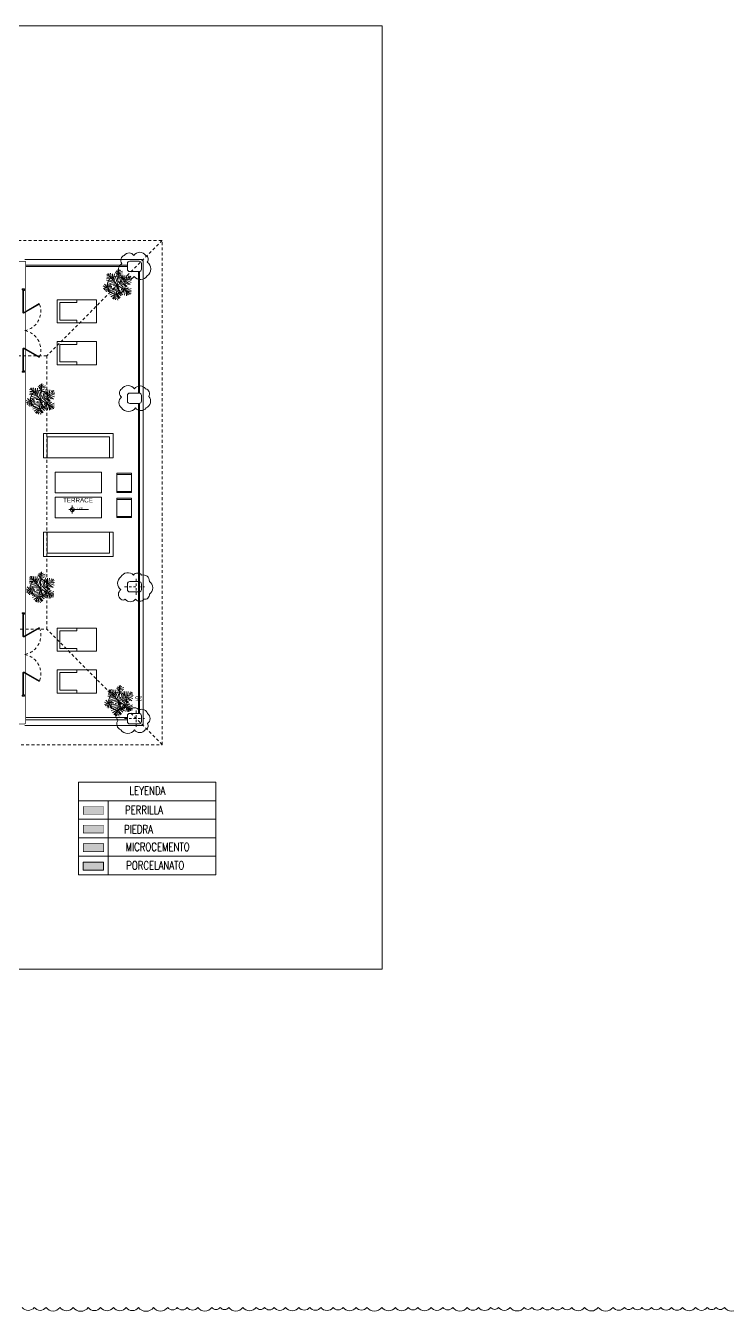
# Model space of a CAD drawing. Header units: metres. Extents: x 8 to 2416, y -346 to 476.
# Drawn here: x 229.6 to 259.9, y -269.6 to -214.1 of the extents above; entities that cross this region are included whole.
import ezdxf

# ---------------------------------------------------------------- set-up
doc = ezdxf.new("R2010")
doc.units = ezdxf.units.M
for name, pattern in [('0', [0]), ('CONTINUA', [0]), ('DASHED', [0.75, 0.5, -0.25]), ('HIDDEN2', [0.1875, 0.125, -0.0625])]:
    doc.linetypes.add(name, pattern=pattern)
doc.layers.get('0').update_dxf_attribs({"color": 250, "linetype": '0', "lineweight": 20})
doc.layers.get('Defpoints').update_dxf_attribs({"color": 6})
for name, color, linetype, lineweight in [('01_Mobiliario', 19, 'Continuous', 0), ('3.13 T.PRSENTACION', 252, 'CONTINUA', 0), ('A-DOOR', 35, 'Continuous', 5), ('A-WALL', 250, 'Continuous', 20), ('baños', 140, 'Continuous', 0), ('EJES', 43, 'DASHED', 0), ('MOBILIARIOS', 252, 'Continuous', 0), ('muros bajitos', 252, 'Continuous', 5), ('piso', 253, 'Continuous', 0), ('SE-3', 253, 'Continuous', 5), ('textos', 7, 'Continuous', 0)]:
    doc.layers.add(name, color=color, linetype=linetype, lineweight=lineweight)
doc.layers.add('ARBOLES CTB', color=7, linetype='Continuous', lineweight=0, true_color=0x4f6a34, transparency=0.3)
doc.layers.add('REVESTIMIENTO EXTERIOR', color=7, linetype='Continuous', lineweight=5, true_color=0xffdebd)
doc.layers.add('Techos 1', color=7, linetype='HIDDEN2', lineweight=9, true_color=0x42391a)
doc.styles.add('Arch-Dim', font='romans.shx', dxfattribs={"width": 0.75})
doc.styles.add('ESC100-2mm', font='arial.ttf', dxfattribs={"height": 0.15})
doc.styles.get("Standard").update_dxf_attribs({"font": 'arial.ttf', "height": 0.1875})
doc.styles.add('TRESTRECE', font='')
doc.styles.get('TRESTRECE').set_extended_font_data('Champagne & Limousines')

# ---------------------------------------------------------------- blocks, each defined once
blk = doc.blocks.new('A$C309F5F81')
at = {"linetype": 'ByBlock'}
for p, q in [((0.603, 0.817), (0.499, 0.906)), ((0.614, 0.866), (0.564, 0.949)), ((0.574, 0.659), (0.649, 0.955)), ((0.645, 0.845), (0.738, 0.866)), ((0.657, 0.884), (0.696, 0.92)), ((0.539, 0.477), (0, 0.431)), ((0.071, 0.452), (0.024, 0.47)), ((0.111, 0.456), (0.057, 0.516)), ((0.152, 0.46), (0.103, 0.553)), ((0.263, 0.688), (0.141, 0.71)), ((0.192, 0.747), (0.145, 0.762)), ((0.197, 0.462), (0.15, 0.523)), ((0.323, 0.631), (0.158, 0.643)), ((0.549, 0.475), (0.16, 0.809)), ((0.351, 0.603), (0.16, 0.573)), ((0.225, 0.434), (0.182, 0.346)), ((0.218, 0.791), (0.198, 0.838)), ((0.243, 0.464), (0.221, 0.516)), ((0.279, 0.432), (0.254, 0.389)), ((0.398, 0.583), (0.257, 0.527)), ((0.268, 0.744), (0.268, 0.828)), ((0.452, 0.532), (0.279, 0.474)), ((0.526, 0.449), (0.307, 0.067)), ((0.319, 0.71), (0.323, 0.836)), ((0.377, 0.666), (0.366, 0.84)), ((0.401, 0.635), (0.441, 0.8)), ((0.441, 0.603), (0.527, 0.828)), ((0.488, 0.56), (0.52, 0.718)), ((0.57, 0.699), (0.525, 0.752)), ((0.535, 0.513), (0.535, 0.615)), ((0.539, 0.477), (0.811, 0.066)), ((0.582, 0.748), (0.542, 0.813)), ((0.549, 0.475), (1.024, 0.54)), ((0.57, 0.497), (0.61, 0.596)), ((0.587, 0.474), (0.649, 0.414)), ((0.596, 0.669), (0.631, 0.681)), ((0.61, 0.72), (0.699, 0.73)), ((0.624, 0.77), (0.756, 0.77)), ((0.626, 0.517), (0.662, 0.682)), ((0.63, 0.469), (0.736, 0.395)), ((0.645, 0.805), (0.764, 0.831)), ((0.677, 0.528), (0.717, 0.714)), ((0.692, 0.465), (0.803, 0.328)), ((0.72, 0.528), (0.791, 0.737)), ((0.744, 0.474), (0.859, 0.292)), ((0.767, 0.536), (0.859, 0.729)), ((0.795, 0.465), (0.898, 0.347)), ((0.823, 0.532), (0.925, 0.69)), ((0.835, 0.493), (0.964, 0.386)), ((0.878, 0.548), (0.977, 0.643)), ((0.893, 0.493), (0.988, 0.422)), ((0.953, 0.56), (1.004, 0.611)), ((0.968, 0.497), (1.032, 0.465)), ((0.067, 0.417), (0.042, 0.373)), ((0.111, 0.417), (0.077, 0.306)), ((0.15, 0.413), (0.132, 0.309)), ((0.401, 0.26), (0.197, 0.296)), ((0.358, 0.189), (0.208, 0.163)), ((0.374, 0.229), (0.216, 0.229)), ((0.315, 0.135), (0.224, 0.084)), ((0.295, 0.091), (0.24, 0.032)), ((0.426, 0.328), (0.252, 0.328)), ((0.299, 0.036), (0.291, 0.013)), ((0.448, 0.363), (0.307, 0.39)), ((0.33, 0.064), (0.351, 0)), ((0.354, 0.111), (0.381, 0.02)), ((0.386, 0.166), (0.448, 0.013)), ((0.484, 0.407), (0.405, 0.426)), ((0.405, 0.206), (0.52, 0.048)), ((0.433, 0.253), (0.512, 0.107)), ((0.473, 0.292), (0.57, 0.158)), ((0.492, 0.339), (0.598, 0.154)), ((0.513, 0.377), (0.607, 0.279)), ((0.696, 0.213), (0.624, 0.109)), ((0.64, 0.313), (0.626, 0.258)), ((0.671, 0.263), (0.635, 0.174)), ((0.652, 0.329), (0.72, 0.351)), ((0.72, 0.17), (0.653, 0.017)), ((0.684, 0.293), (0.749, 0.296)), ((0.71, 0.249), (0.807, 0.295)), ((0.738, 0.135), (0.71, 0.02)), ((0.738, 0.213), (0.874, 0.241)), ((0.764, 0.113), (0.753, 0.02)), ((0.764, 0.174), (0.888, 0.177)), ((0.785, 0.156), (0.874, 0.127)), ((0.793, 0.066), (0.799, 0.02)), ((0.807, 0.095), (0.86, 0.091)), ((0.825, 0.048), (0.842, 0.042))]:
    blk.add_line(p, q, dxfattribs=at)
blk = doc.blocks.new('A$C2f9b60d5')
at = {"layer": 'A-DOOR'}
for p, q in [((0, 0.101), (0.06, 0.101)), ((0, 0.101), (0, 0.001)), ((0.035, 0.001), (0, 0.001)), ((0.035, 0.061), (0.035, 0.001)), ((0.06, 0.061), (0.035, 0.061)), ((0.06, 0.061), (0.06, 0.101)), ((3.6, 0.1), (3.54, 0.1)), ((3.54, 0.06), (3.54, 0.1)), ((3.54, 0.06), (3.565, 0.06)), ((3.565, 0.06), (3.565, 0)), ((3.565, 0), (3.6, 0)), ((3.6, 0.1), (3.6, 0))]:
    blk.add_line(p, q, dxfattribs=at)
for points in [[(0.631, 0.734), (1.025, 0.06), (1.051, 0.076), (0.658, 0.749)], [(2.966, 0.734), (2.572, 0.06), (2.546, 0.075), (2.94, 0.749)], [(0.045, 0.061), (1.025, 0.06), (1.025, 0.03), (0.045, 0.03)], [(3.552, 0.06), (2.572, 0.06), (2.572, 0.03), (3.552, 0.03)]]:
    blk.add_lwpolyline(points, close=True, dxfattribs=at)
at = {"layer": 'A-DOOR', "linetype": 'HIDDEN2'}
for centre, start, end in [((0.96, -0.049), 10.7613, 110.7488), ((2.637, -0.049), 69.2325, 169.2199)]:
    blk.add_arc(centre, 0.854, start, end, dxfattribs=at)
blk = doc.blocks.new('PL BASE 2N NASAS 09')
at = {"layer": 'textos', "transparency": 33554534}
h = blk.add_hatch(color=256, dxfattribs=at)
h.dxf.hatch_style = 1
h.paths.add_polyline_path([(181.612, -15.862, 0.414214), (181.525, -15.949), (181.612, -15.949)])
h.paths.add_polyline_path([(181.698, -15.949), (181.612, -15.949), (181.612, -16.035, 0.414214)])
at = {"layer": 'A-WALL'}
for points in [[(184.498, -5.212), (184.098, -5.212, 0.414214), (183.998, -5.312), (183.998, -5.562, 0.414214), (184.098, -5.662), (184.498, -5.662, 0.414214), (184.598, -5.562), (184.598, -5.312, 0.414214)], [(184.498, -10.912), (184.098, -10.912, 0.414214), (183.998, -11.012), (183.998, -11.262, 0.414214), (184.098, -11.362), (184.498, -11.362, 0.414214), (184.598, -11.262), (184.598, -11.012, 0.414214)], [(184.498, -19.511), (184.098, -19.511, -0.414214), (183.998, -19.411), (183.998, -19.161, -0.414214), (184.098, -19.061), (184.498, -19.061, -0.414214), (184.598, -19.161), (184.598, -19.411, -0.414214)], [(184.498, -25.212), (184.098, -25.212, -0.414214), (183.998, -25.112), (183.998, -24.862, -0.414214), (184.098, -24.762), (184.498, -24.762, -0.414214), (184.598, -24.862), (184.598, -25.112, -0.414214)]]:
    blk.add_lwpolyline(points, format="xyb", close=True, dxfattribs=at)
at = {"layer": 'muros bajitos'}
for p, q in [((183.998, -5.389), (179.598, -5.389)), ((183.998, -5.437), (179.598, -5.437)), ((184.474, -5.662), (184.474, -10.912)), ((184.524, -5.658), (184.524, -10.915)), ((184.474, -11.362), (184.474, -24.762)), ((184.524, -11.358), (184.524, -24.765)), ((183.998, -24.935), (179.598, -24.935)), ((183.998, -25.035), (179.598, -25.035))]:
    blk.add_line(p, q, dxfattribs=at)
at = {"layer": 'piso'}
for p, q in [((179.568, -5.135), (184.633, -5.135)), ((184.673, -5.175), (184.673, -25.249)), ((179.568, -25.289), (184.633, -25.289))]:
    blk.add_line(p, q, dxfattribs=at)
for centre, start, end in [((184.633, -5.175), 0, 90), ((184.633, -25.249), 270, 0)]:
    blk.add_arc(centre, 0.04, start, end, dxfattribs=at)
at = {"layer": 'Techos 1'}
for p, q in [((157.448, -4.312), (185.498, -4.312)), ((185.498, -4.312), (180.508, -9.301)), ((185.498, -26.112), (185.498, -4.312)), ((185.498, -26.112), (180.508, -21.123)), ((160.048, -26.112), (185.498, -26.112))]:
    blk.add_line(p, q, dxfattribs=at)
blk.add_lwpolyline([(180.508, -9.301), (177.114, -9.301), (177.114, -21.123), (180.508, -21.123)], close=True, dxfattribs=at)
at = {"layer": 'textos'}
for p, q in [((181.458, -15.949), (182.319, -15.949)), ((181.612, -15.775), (181.612, -16.123))]:
    blk.add_line(p, q, dxfattribs=at)
blk.add_circle((181.612, -15.949), 0.0865, dxfattribs=at)
at = {"color": 1, "rotation": 270}
blk.add_blockref('A$C2f9b60d5', (179.447, -6.412), dxfattribs=at)
at = {"color": 1, "xscale": -1, "rotation": 270}
blk.add_blockref('A$C2f9b60d5', (179.448, -24.012), dxfattribs=at)
at = {"layer": 'baños', "linetype": 'Continuous', "flags": 8}
for tag, p in [('MODELNUMBER', (167.133, -5.631, 0)), ('TRADENAME', (167.133, -5.631, 0)), ('PRODUCT', (167.133, -5.631, 0)), ('MATERIAL', (167.133, -5.631, 0)), ('MODELNUMBER', (168.308, -5.631, 0)), ('TRADENAME', (168.308, -5.631, 0)), ('PRODUCT', (168.308, -5.631, 0)), ('MATERIAL', (168.308, -5.631, 0))]:
    blk.add_attdef(tag, p, '', height=0.0000254, rotation=180.0001, dxfattribs=at)
at = {"layer": 'textos', "insert": (180.154, -15.642), "char_height": 0.195, "width": 3.40488, "attachment_point": 7}
blk.add_mtext('\\pxqc;{\\fChampagne & Limousines|b0|i0|c0|p34;TERRACE }', dxfattribs=at)
at = {"layer": 'textos', "insert": (181.805, -15.853), "char_height": 0.065, "attachment_point": 1, "style": 'ESC100-2mm'}
blk.add_mtext_dynamic_manual_height_columns('{\\Ftxt|c0;N 4.00}', width=2.21694, gutter_width=0.5, heights=[0], dxfattribs=at)
blk = doc.blocks.new('PL MUEBLES 2N NASAS 09')
at = {"layer": '01_Mobiliario'}
for p, q in [((230.786, 47.305), (232.786, 47.305)), ((230.786, 47.305), (230.786, 46.405)), ((230.786, 46.405), (232.786, 46.405))]:
    blk.add_line(p, q, dxfattribs=at)
at = {"layer": '3.13 T.PRSENTACION', "transparency": 33554508}
blk.add_line((234.419, 38.973), (234.419, 38.723), dxfattribs=at)
at = {"layer": 'EJES', "ltscale": 0.03}
for p, q in [((233.779, 43.431), (234.641, 43.431)), ((234.287, 43.077), (234.287, 43.802)), ((234.287, 37.376), (234.287, 38.101)), ((233.779, 37.73), (234.641, 37.73))]:
    blk.add_line(p, q, dxfattribs=at)
at = {"layer": 'MOBILIARIOS'}
for p, q in [((230.872, 54.838), (230.872, 55.838)), ((230.872, 55.838), (232.572, 55.838)), ((230.992, 54.958), (230.992, 55.718)), ((231.722, 55.718), (230.992, 55.718)), ((231.722, 55.838), (231.722, 55.718)), ((232.572, 55.838), (232.572, 54.838)), ((232.572, 54.838), (230.872, 54.838)), ((231.722, 54.958), (230.992, 54.958)), ((231.722, 54.838), (231.722, 54.958)), ((230.872, 53.03), (230.872, 54.03)), ((230.872, 54.03), (232.572, 54.03)), ((230.992, 53.15), (230.992, 53.91)), ((231.722, 53.91), (230.992, 53.91)), ((231.722, 54.03), (231.722, 53.91)), ((232.572, 54.03), (232.572, 53.03)), ((232.572, 53.03), (230.872, 53.03)), ((231.722, 53.15), (230.992, 53.15)), ((231.722, 53.03), (231.722, 53.15)), ((230.286, 49.008), (230.286, 50.058)), ((230.286, 50.058), (233.286, 50.058)), ((233.286, 50.058), (233.286, 49.008)), ((230.436, 49.008), (230.436, 49.908)), ((230.436, 49.908), (233.136, 49.908)), ((233.136, 49.908), (233.136, 49.008)), ((233.286, 49.008), (230.286, 49.008)), ((230.786, 48.389), (232.786, 48.389)), ((230.786, 48.389), (230.786, 47.489)), ((232.786, 47.489), (232.786, 48.389)), ((234.092, 48.291), (233.451, 48.291)), ((233.452, 48.341), (233.452, 47.511)), ((234.092, 48.341), (233.452, 48.341)), ((233.452, 48.341), (233.452, 47.511)), ((234.092, 47.506), (234.092, 48.336)), ((234.092, 47.506), (234.092, 48.336)), ((230.786, 47.489), (232.786, 47.489)), ((232.786, 46.405), (232.786, 47.305)), ((233.452, 47.556), (234.092, 47.556)), ((233.452, 47.506), (234.092, 47.506)), ((234.092, 47.257), (233.452, 47.257)), ((233.452, 47.257), (233.452, 46.427)), ((234.092, 46.421), (234.092, 47.251)), ((234.092, 47.207), (233.451, 47.207)), ((233.452, 46.472), (234.092, 46.471)), ((233.452, 46.421), (234.092, 46.421)), ((233.286, 45.787), (230.286, 45.787)), ((230.286, 45.787), (230.286, 44.737)), ((230.436, 45.787), (230.436, 44.887)), ((233.136, 44.887), (233.136, 45.787)), ((233.286, 44.737), (233.286, 45.787)), ((230.286, 44.737), (233.286, 44.737)), ((230.436, 44.887), (233.136, 44.887)), ((230.872, 40.645), (230.872, 41.645)), ((230.872, 41.645), (232.572, 41.645)), ((230.992, 40.765), (230.992, 41.525)), ((231.722, 41.525), (230.992, 41.525)), ((231.722, 41.645), (231.722, 41.525)), ((232.572, 41.645), (232.572, 40.645)), ((232.572, 40.645), (230.872, 40.645)), ((231.722, 40.765), (230.992, 40.765)), ((231.722, 40.645), (231.722, 40.765)), ((230.872, 38.838), (230.872, 39.838)), ((230.872, 39.838), (232.572, 39.838)), ((230.992, 38.958), (230.992, 39.718)), ((231.722, 39.718), (230.992, 39.718)), ((231.722, 39.838), (231.722, 39.718)), ((232.572, 39.838), (232.572, 38.838)), ((231.722, 38.958), (230.992, 38.958)), ((231.722, 38.838), (231.722, 38.958)), ((232.572, 38.838), (230.872, 38.838))]:
    blk.add_line(p, q, dxfattribs=at)
for points in [[(233.452, 48.341), (234.092, 48.341), (234.092, 47.506), (233.452, 47.506)], [(233.452, 47.257), (234.092, 47.257), (234.092, 46.421), (233.452, 46.421)]]:
    blk.add_lwpolyline(points, close=True, dxfattribs=at)
at = {"layer": 'piso'}
for centre in [(233.428, 56.474), (230.103, 51.526), (230.088, 43.384), (233.489, 38.486)]:
    blk.add_circle(centre, 0.385, dxfattribs=at)
blk.add_blockref('PL BASE 2N NASAS 09', (49.914, 62.717))
at = {"layer": 'ARBOLES CTB', "xscale": -1.298522266356366, "yscale": 1.298522266356366, "zscale": 1.298522266356366, "rotation": 90}
for p in [(234.094, 57.168), (230.77, 52.221), (230.755, 44.078), (234.156, 39.181)]:
    blk.add_blockref('A$C309F5F81', p, dxfattribs=at)
at = {"layer": '3.13 T.PRSENTACION', "transparency": 33554508, "insert": (234.549, 38.501), "char_height": 0.2, "attachment_point": 1, "rotation": 180, "style": 'TRESTRECE'}
blk.add_mtext_dynamic_manual_height_columns('25', width=1.29242, gutter_width=1, heights=[0], dxfattribs=at)

msp = doc.modelspace()

# ---------------------------------------------------------------- hatches: boundary and pattern name
at = {"layer": 'REVESTIMIENTO EXTERIOR'}
h = msp.add_hatch(color=256, dxfattribs=at)
h.dxf.hatch_style = 1
h.paths.add_polyline_path([(232.05282, -247.8128), (232.92583, -247.8128), (232.92583, -248.15649), (232.05282, -248.15649)])
at = {"layer": 'REVESTIMIENTO EXTERIOR', "true_color": 0xf8991e}
h = msp.add_hatch(color=30, dxfattribs=at)
h.dxf.hatch_style = 1
h.paths.add_polyline_path([(232.05282, -248.6128), (232.92583, -248.6128), (232.92583, -248.95649), (232.05282, -248.95649)])
at = {"layer": 'SE-3', "true_color": 0xd7ebd2, "transparency": 33554687}
h = msp.add_hatch(color=254, dxfattribs=at)
h.dxf.hatch_style = 1
h.paths.add_polyline_path([(232.05282, -249.4128), (232.92583, -249.4128), (232.92583, -249.75649), (232.05282, -249.75649)])
at = {"layer": 'SE-3', "true_color": 0x84b4e1, "transparency": 33554687}
h = msp.add_hatch(color=151, dxfattribs=at)
h.dxf.hatch_style = 1
h.paths.add_polyline_path([(232.05282, -250.2128), (232.92583, -250.2128), (232.92583, -250.55649), (232.05282, -250.55649)])

# ---------------------------------------------------------------- linework, layer by layer
at = {"color": 6}
for points in [[(233.71871, -224.90011, -0.52056705), (233.71871, -224.33069, -0.52056705), (233.82547, -223.98624, -0.52056705), (234.23558, -223.98624, -0.52056705), (234.7542, -223.98624, -0.52056705), (234.81192, -224.27191, -0.52056705), (234.81192, -224.87216, -0.52056705), (234.25009, -224.90011, -0.52056705)], [(233.70833, -230.57589, -0.52056705), (233.70833, -230.11506, -0.52056705), (233.7118, -229.75313, -0.52056705), (234.26475, -229.75313, -0.52056705), (234.74642, -229.75313, -0.52056705), (234.88229, -230.0866, -0.52056705), (234.76367, -230.57589, -0.52056705), (234.31183, -230.57589, -0.52056705)], [(233.67935, -238.84245, -0.52056705), (233.67935, -238.4346, -0.52056705), (233.67935, -237.88485, -0.52056705), (234.22167, -237.80886, -0.52056705), (234.56816, -237.80886, -0.52056705), (234.90728, -238.08057, -0.52056705), (234.90728, -238.63355, -0.52056705), (234.67407, -238.84245, -0.52056705), (234.30931, -238.84245, -0.52056705), (233.8597, -238.84245, -0.52056705)], [(233.56551, -243.64494, 0.52056705), (233.56551, -244.06898, 0.52056705), (233.67907, -244.50031, 0.52056705), (234.27059, -244.50031, 0.52056705), (234.71916, -244.50031, 0.52056705), (234.8258, -244.22696, 0.52056705), (234.8258, -243.79564, 0.52056705), (234.4627, -243.64494, 0.52056705), (234.05896, -243.64494, 0.52056705)]]:
    msp.add_lwpolyline(points, format="xyb", close=True, dxfattribs=at)
at = {"color": 1}
msp.add_lwpolyline([(229.41378, -269.46238, 0.52056705), (229.92964, -269.46238, 0.52056705), (230.44177, -269.46238, 0.52056705), (231.04631, -269.46238, 0.52056705), (231.61672, -269.46238, 0.52056705), (232.26645, -269.46238, 0.52056705), (232.79552, -269.46238, 0.52056705), (233.35729, -269.46238, 0.52056705), (233.90752, -269.46238, 0.52056705), (234.43628, -269.46238, 0.52056705), (235.08687, -269.46238, 0.52056705), (235.69895, -269.46238, 0.52056705), (236.1148, -269.46238, 0.52056705), (236.54714, -269.46238, 0.52056705), (237.0019, -269.46238, 0.52056705), (237.60784, -269.46238, 0.52056705), (237.96935, -269.46238, 0.52056705), (238.34361, -269.46238, 0.52056705), (238.95426, -269.46238, 0.52056705), (239.52589, -269.46238, 0.52056705), (239.88892, -269.46238, 0.52056705), (240.30052, -269.46238, 0.52056705), (240.79391, -269.46238, 0.52056705), (241.3717, -269.46238, 0.52056705), (241.837, -269.46238, 0.52056705), (242.32758, -269.46238, 0.52056705), (242.84922, -269.46238, 0.52056705), (243.27912, -269.46238, 0.52056705), (243.84691, -269.46238, 0.52056705), (244.31194, -269.46238, 0.52056705), (244.95576, -269.46238, 0.52056705), (245.54196, -269.46238, 0.52056705), (246.09382, -269.46238, 0.52056705), (246.51659, -269.46238, 0.52056705), (247.084, -269.46238, 0.52056705), (247.59566, -269.46238, 0.52056705), (248.02268, -269.46238, 0.52056705), (248.64462, -269.46238, 0.52056705), (249.13598, -269.46238, 0.52056705), (249.65833, -269.46238, 0.52056705), (249.998, -269.46238, 0.52056705), (250.50429, -269.46238, 0.52056705), (251.10655, -269.46238, 0.52056705), (251.44515, -269.46238, 0.52056705), (251.90022, -269.46238, 0.52056705), (252.33465, -269.46238, 0.52056705), (252.76252, -269.46238, 0.52056705), (253.16198, -269.46238, 0.52056705), (253.71788, -269.46238, 0.52056705), (254.31014, -269.46238, 0.52056705), (254.952, -269.46238, 0.52056705), (255.44208, -269.46238, 0.52056705), (255.81032, -269.46238, 0.52056705), (256.20052, -269.46238, 0.52056705), (256.61395, -269.46238, 0.52056705), (257.01507, -269.46238, 0.52056705), (257.47351, -269.46238, 0.52056705), (257.95457, -269.46238, 0.52056705), (258.51695, -269.46238, 0.52056705), (259.02242, -269.46238, 0.52056705), (259.40032, -269.46238, 0.52056705), (259.76728, -269.46238, 0.52056705), (260.38037, -269.46238, 0.52056705)], format="xyb", dxfattribs=at)
at = {"layer": 'Defpoints', "lineweight": 13}
msp.add_lwpolyline([(188.67521, -214.0553), (244.97329, -214.0553), (244.97329, -254.8443), (188.67521, -254.8443)], close=True, dxfattribs=at)
at = {"layer": 'REVESTIMIENTO EXTERIOR', "const_width": 0.03}
msp.add_lwpolyline([(215.26242, -230.15712, -0.44183988), (215.19182, -230.23637), (208.35182, -230.23633), (208.31182, -230.19633), (208.31182, -224.27633, -0.41421356), (208.35182, -224.23633), (229.52182, -224.23633, -0.46436914), (229.56182, -224.27633), (229.56182, -244.19633), (229.52182, -244.23633), (223.95182, -244.23633)], format="xyb", dxfattribs=at)
at = {"layer": 'REVESTIMIENTO EXTERIOR', "const_width": 0.02}
msp.add_lwpolyline([(232.05282, -247.8128), (232.92583, -247.8128), (232.92583, -248.15649), (232.05282, -248.15649)], close=True, dxfattribs=at)
at = {"layer": 'REVESTIMIENTO EXTERIOR', "color": 30, "true_color": 0xf8991e, "const_width": 0.02}
msp.add_lwpolyline([(232.05282, -248.6128), (232.92583, -248.6128), (232.92583, -248.95649), (232.05282, -248.95649)], close=True, dxfattribs=at)
at = {"layer": 'SE-3', "color": 254, "true_color": 0xd7ebd2, "transparency": 33554687, "const_width": 0.03}
msp.add_lwpolyline([(232.05282, -249.4128), (232.92583, -249.4128), (232.92583, -249.75649), (232.05282, -249.75649)], close=True, dxfattribs=at)
at = {"layer": 'SE-3', "color": 151, "true_color": 0x84b4e1, "transparency": 33554687}
msp.add_lwpolyline([(232.05282, -250.2128), (232.92583, -250.2128), (232.92583, -250.55649), (232.05282, -250.55649)], close=True, dxfattribs=at)
at = {"layer": 'textos'}
for p, q in [((231.85079, -247.55839), (237.78567, -247.55839)), ((233.12132, -247.55839), (233.12132, -250.75839)), ((231.85079, -248.35839), (237.78567, -248.35839)), ((231.85079, -249.15839), (237.78567, -249.15839)), ((231.85079, -249.95839), (237.78567, -249.95839))]:
    msp.add_line(p, q, dxfattribs=at)
msp.add_lwpolyline([(231.85079, -250.75839), (231.85079, -246.75839), (237.78567, -246.75839), (237.78567, -250.75839)], close=True, dxfattribs=at)

# ---------------------------------------------------------------- block references
at = {"layer": 'REVESTIMIENTO EXTERIOR', "color": 30, "true_color": 0xf8991e}
msp.add_blockref('PL MUEBLES 2N NASAS 09', (0.05, -281.74161), dxfattribs=at)

# ---------------------------------------------------------------- texts
at = {"layer": 'textos', "lineweight": 13, "char_height": 0.36, "attachment_point": 1, "style": 'Arch-Dim'}
for s, insert in [('\\pxqc;LEYENDA', (232.55616, -246.94187)), ('\\pxqc;PERRILLA', (232.40634, -247.77585)), ('\\pxqc;PIEDRA', (232.16814, -248.61487)), ('\\pxqc;MICROCEMENTO', (232.99473, -249.37585)), ('\\pxqc;PORCELANATO', (232.89455, -250.17585))]:
    msp.add_mtext_dynamic_manual_height_columns(s, width=4.5382304, gutter_width=15, heights=[0.8], dxfattribs=dict(at, insert=insert))

doc.saveas('drawing.dxf')
